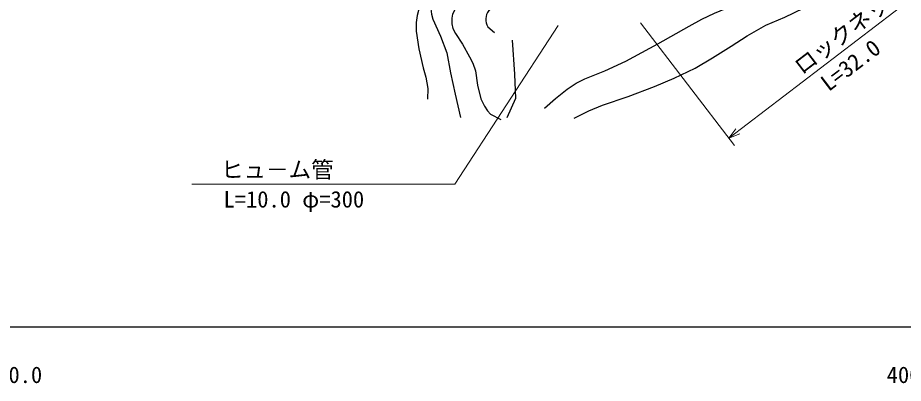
# Model space of a CAD drawing. Units: millimetres, scale not verified. Extents: x 40000 to 680000, y 20000 to 380000.
# Drawn here: x 368244 to 466565, y 198715 to 239350 of the extents above; entities that cross this region are included whole.
import ezdxf
from ezdxf.enums import TextEntityAlignment as Align

# ---------------------------------------------------------------- set-up
doc = ezdxf.new("R2010")
doc.units = ezdxf.units.MM
doc.header["$LTSCALE"] = 1000
for name, color, linetype, lineweight in [('M-BGD', 7, 'Continuous', 25), ('M-STR-HTXT', 7, 'Continuous', 13), ('M-TTL-BAND', 7, 'Continuous', 25)]:
    doc.layers.add(name, color=color, linetype=linetype, lineweight=lineweight)
doc.styles.add('ＭＳ ゴシック', font='')
doc.styles.get('ＭＳ ゴシック').set_extended_font_data('MS Gothic')

msp = doc.modelspace()

# ---------------------------------------------------------------- linework, layer by layer
at = {"layer": 'M-BGD'}
for p, q in [((420427, 238333), (421179, 237699)), ((423159, 236868), (423396, 233066)), ((423396, 233066), (423515, 230373)), ((423515, 230373), (422564, 228234))]:
    msp.add_line(p, q, dxfattribs=at)
for points in [[(426743, 229303), (427934, 230372), (429246, 231408), (430257, 232056), (431222, 232546), (433447, 233453), (435747, 234513), (439313, 236434), (442790, 238423), (444192, 239194), (445615, 239861), (448300, 240974), (451213, 242299), (452945, 243196), (454672, 244207), (456267, 245255), (458041, 246558), (459772, 247976), (461709, 249711), (467745, 255285)], [(430042, 228194), (431656, 228996), (433174, 229641), (436017, 230604), (438925, 231698), (441115, 232628), (443462, 233747), (445389, 234871), (447455, 236200), (449221, 237330), (451300, 238531), (453399, 239400), (455489, 240401), (457188, 241464), (458697, 242521), (459828, 243372), (460877, 244303), (461548, 245037), (462185, 245913), (462943, 247093), (463850, 248297), (469391, 253761)], [(416921, 251569), (416741, 250582), (416419, 249441), (415057, 246267), (413616, 243165), (413065, 241452), (412587, 239603), (412485, 238807), (412476, 237857), (412789, 235880), (413241, 233764), (413545, 232737), (413767, 231483), (413733, 230294)], [(417504, 247878), (417137, 246527), (416685, 245288), (416235, 244192), (415732, 243308), (415041, 242410), (414393, 241363), (414182, 240801), (414123, 240352), (414170, 239759), (414320, 239177), (415180, 237311), (415902, 235456), (416299, 233226), (416828, 230852), (417416, 228274)], [(419302, 244613), (418566, 243191), (417699, 241750), (417049, 240738), (416525, 239739), (416425, 239284), (416433, 238675), (416570, 238144), (416835, 237608), (417629, 236398), (418406, 235007), (418761, 234285), (419052, 233428), (419305, 231847), (419665, 230345), (420070, 229502)], [(420070, 229502), (420388, 228984), (420728, 228619), (421891, 228036)]]:
    msp.add_lwpolyline(points, dxfattribs=at)
msp.add_ellipse((421852, 239153), major_axis=(-1117, -1207), ratio=0.999996, start_param=3.644439, end_param=5.980867, dxfattribs=at)
at = {"layer": 'M-STR-HTXT'}
for p, q in [((447202, 225956), (472900, 245623)), ((428232, 238468), (416786, 220840)), ((437400, 238764), (447809, 225162)), ((447202, 225956), (447982, 226994)), ((448407, 226438), (447202, 225956)), ((416786, 220840), (387558, 220842))]:
    msp.add_line(p, q, dxfattribs=at)
at = {"layer": 'M-TTL-BAND'}
msp.add_line((40000, 205000), (579000, 205000), dxfattribs=at)

# ---------------------------------------------------------------- texts
at = {"layer": 'M-STR-HTXT', "style": 'ＭＳ ゴシック'}
for s, rotation, p in [('ロックネット', 37.496, (455649, 232478)), ('L=32.0', 37.196, (458609, 230643)), ('ヒュ－ム管', 359.996, (390817, 221004)), ('L=10.0 φ=300', 359.996, (391099, 217700))]:
    msp.add_text(s, height=1833, rotation=rotation, dxfattribs=at).set_placement(p, align=Align.BOTTOM_LEFT)
at = {"layer": 'M-TTL-BAND', "style": 'ＭＳ ゴシック'}
for s, p in [('300.0', (367844, 198195)), ('400.0', (467844, 198195))]:
    msp.add_text(s, height=1833, dxfattribs=at).set_placement(p, align=Align.BOTTOM_CENTER)

doc.saveas('drawing.dxf')
